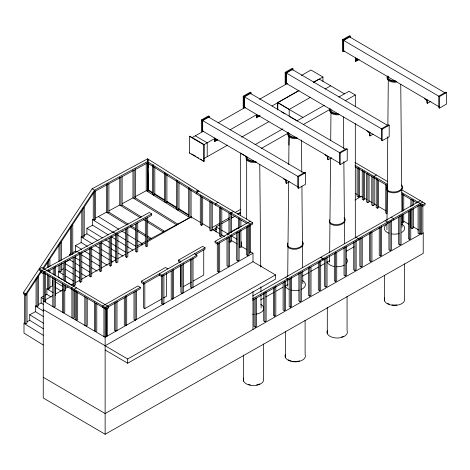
<?xml version="1.0" encoding="UTF-8"?>
<svg xmlns="http://www.w3.org/2000/svg" width="470" height="470" viewBox="0 0 470 470"><rect width="100%" height="100%" fill="white"/><g stroke="black" fill="none" stroke-linecap="round" stroke-linejoin="round"><path stroke-width="0.7" d="M148.491 163.072L148.626 190.767L147.38 191.437L147.451 162.837L148.626 190.767L152.368 193.076M287.634 286.136L287.693 279.544M287.722 276.613L288.603 181.391M288.762 164.541L289.026 135.977M288.95 145.06L289.032 136.265M329.582 262.307L329.646 255.709M329.67 252.784L329.952 222.751M329.964 221.282L330.551 158.29M330.71 140.712L330.974 112.142M386.898 229.695L386.951 223.838M386.992 220.524L387.756 136.67M387.868 125.989L388.291 79.536M148.273 167.443L148.432 163.072M147.38 191.437L147.586 158.831L199.033 191.055L196.53 192.389L147.386 161.604L94.458 190.197L42.782 268.323M147.539 160.957L147.586 160.217L147.386 161.604M287.681 242.996L287.387 245.369L289.191 247.367C293.638 249.329 299.531 248.73 302.78 244.87L303.074 242.491L302.169 241.498M287.458 245.61L287.605 244.424M303.074 243.325L302.78 245.704C299.531 249.564 293.638 250.163 289.191 248.201L287.387 246.204M329.558 219.754L329.335 221.54L331.139 223.532C335.592 225.494 341.478 224.901 344.727 221.041L345.021 218.662L344.122 217.663M329.558 220.589L329.335 222.375L331.139 224.366C335.592 226.329 341.478 225.735 344.727 221.875L345.021 219.496L344.122 218.497M386.945 186.555L386.646 188.934L388.455 190.926C392.902 192.888 398.795 192.289 402.038 188.429L402.338 186.05L401.433 185.057M386.945 187.389L386.646 189.768L388.455 191.76C392.902 193.722 398.795 193.123 402.038 189.263L402.338 186.884M41.166 272.154L25.827 295.348L23.5 293.909L23.5 292.522L92.132 188.764L147.586 158.831L147.533 159.524L148.779 160.2L147.533 160.916M25.827 295.348L25.827 293.956L41.166 270.761M43.587 268.493L94.458 191.59L147.421 162.996L147.474 162.097L148.485 161.615M214.637 138.027L214.637 141.505L215.113 141.229L215.113 138.867L217.146 140.054M217.622 139.778L216.083 140.677L216.083 139.496M256.367 114.304L256.367 117.776L256.843 117.5L256.843 115.138L258.876 116.325L259.352 116.049M259.845 115.779L257.813 116.948L257.813 115.174M355.631 57.863L355.631 61.335L356.107 61.059L356.107 58.697L358.134 59.89M201.489 119.903L202.206 120.326L202.206 131.858L201.489 131.441L201.489 119.903L208.527 115.902L209.244 116.325L209.244 117.764M243.219 96.174L243.936 96.597L243.936 108.129L243.219 107.712L243.219 96.174L250.257 92.179L250.974 92.596L250.974 94.041M285.173 72.345L285.889 72.762L285.889 84.3L285.173 83.877L285.173 72.345L292.205 68.344L292.922 68.767L292.922 70.206M344.375 51.024L343.2 51.688L342.483 51.271L342.483 39.733L349.515 35.738L350.232 36.155L350.232 37.6M202.206 120.326L209.244 116.325M243.936 96.597L250.974 92.596M285.889 72.762L292.922 68.767M342.483 39.733L343.2 40.156L350.232 36.155M298.244 187.042L202.693 131.024L202.693 120.602L208.756 117.153L304.307 173.172M339.34 162.943L244.424 107.301L244.424 96.879L250.487 93.43L345.403 149.072M439.233 106.872L343.688 50.86L343.688 40.438L349.751 36.989L445.296 93.001M381.922 139.478L286.371 83.466L286.371 73.044L292.434 69.595L387.985 125.608M189.457 136.341L189.798 136.147L204.127 144.548L204.127 161.228L203.786 161.422L189.457 153.02L189.457 136.341L203.786 144.742L203.786 161.422M192.212 137.54L203.534 131.107M218.156 122.788L245.499 107.242M259.487 99.288L287.646 83.302M301.452 75.429L310.987 70.007L322.931 77.01L322.931 81.398M277.617 109.951L277.617 102.636L298.996 90.475M313.466 82.25L319.124 79.036L344.44 93.853M203.545 144.889L214.843 138.468M230.1 129.791L256.168 114.968M272.065 105.932L298.767 90.745M313.396 82.432L322.931 77.01M189.457 153.02L189.798 152.826M214.637 141.505L217.669 139.778M256.367 117.776L260.004 115.708M355.631 61.335L359.109 59.338L357.077 60.507L357.077 58.738M297.304 121.072L289.203 116.319L289.203 109.428L310.594 97.267M325.052 89.041L330.727 85.816M203.545 158.79L227.556 145.136M241.545 137.181L268.887 121.636M254.952 144.737L282.911 128.839M296.887 120.89L324.306 105.304M338.776 97.073L348.981 91.268L355.314 94.981L355.314 106.719M41.307 271.39L39.415 270.279L39.415 268.893L41.842 267.512L108.546 306.616L108.546 308.003L106.12 309.383L43.828 272.87M261.285 148.45L288.603 132.916M303.221 124.603L330.539 109.069M345.15 100.762L355.314 94.981M247.091 223.597L196.46 193.91L196.46 192.524L198.886 191.143L252.672 222.674L252.672 224.061L217.463 244.083L215.072 242.684L215.072 241.292L250.281 221.27M45.155 299.925L52.804 295.577M55.354 294.126L63.004 289.779M65.553 288.327L68.103 286.876M71.287 285.067L73.837 283.616M75.746 282.529L79.571 280.355M81.486 279.268L89.77 274.556M91.679 273.47L99.329 269.122M101.244 268.035L109.528 263.323M111.437 262.237L115.902 259.699M117.811 258.612L125.461 254.264M127.37 253.177L135.66 248.466M137.569 247.379L145.218 243.031M147.128 241.944L191.102 216.94L200.578 222.492M217.992 202.347L215.566 203.727L215.566 205.114M45.655 273.293L45.684 301.041L44.439 301.711L43.275 300.994L105.133 337.29L252.989 253.218L252.989 261.69L275.538 274.909L275.538 279.145L127.681 363.216L105.133 349.997M73.866 286.289L71.446 287.669L71.446 289.056M76.516 287.84L74.09 289.22L74.09 290.607M200.291 195.455L200.291 224.642L201.483 225.341L202.699 224.654L202.699 196.93M233.561 211.471L231.134 212.851L231.134 214.238M235.006 212.569L240.716 209.32M283.31 178.289L283.792 179.123L285.819 180.316L285.819 182.677L286.3 183.512L289.332 181.79M325.04 154.559L325.522 155.4L327.549 156.586L327.549 158.948L328.031 159.788L331.667 157.714M366.994 130.731L367.47 131.565L369.502 132.757L369.502 135.119L369.978 135.953L373.01 134.232M424.304 98.118L424.78 98.959L426.813 100.145L426.813 102.507L427.289 103.347L430.931 101.279M202.693 120.602L298.474 176.755L305.506 172.76L305.506 184.293L298.474 188.294L297.757 187.871L297.757 176.338L304.789 172.337L305.506 172.76M244.424 96.879L340.204 153.032L347.236 149.031L347.236 160.564L340.204 164.565L339.487 164.147L339.487 152.609L346.519 148.608L347.236 149.031M343.688 40.438L439.468 96.591L446.5 92.59L446.5 104.123L439.468 108.123L438.751 107.706L438.751 96.168L445.783 92.167L446.5 92.59M286.371 73.044L382.157 129.197L389.189 125.196L389.189 136.735L382.157 140.736L381.44 140.313L381.44 128.78L388.473 124.779L389.189 125.196M212.393 227.41L219.942 223.121M221.828 222.046L229.372 217.757M237.397 213.968L240.57 212.164M216.088 232.039L216.088 226.916L219.86 224.772M221.746 223.697L229.295 219.408M231.181 218.333L234.953 216.188M238.096 214.402L240.611 212.969M209.843 201.06L209.843 230.247L211.042 230.946L212.252 230.253L212.252 202.529M212.898 229.883L216.67 227.738M214.155 230.559L216.67 229.125M159.659 274.968L143.797 283.986L141.411 282.588L141.411 281.195L165.516 267.489L167.902 268.887M180.333 262.524L178.541 261.473L178.541 260.08L202.646 246.374L205.037 247.778L205.037 249.165L195.52 254.576M219.402 207.388L219.402 235.846L220.595 236.545L221.805 235.858L221.805 208.128M228.931 232.997L227.674 233.708L227.674 235.088M230.817 231.922L238.366 227.627M141.411 281.195L143.797 282.599L205.037 247.778M215.072 241.292L217.463 242.69L252.672 222.674M108.212 306.981L140.277 288.745L140.277 287.358L105.069 307.38L105.069 308.767M161.692 275.179L196.901 255.163L196.901 256.55L161.692 276.572L159.301 275.173L159.301 273.781L161.692 275.179L161.692 276.572M39.415 268.893L106.12 307.997L108.546 306.616M228.955 241.445L230.147 242.15L231.363 241.457L231.363 235.623M376.388 174.981L373.961 176.362L373.961 177.754M143.62 283.451L143.62 307.879L144.819 308.579L161.627 299.014M163.495 297.957L166.609 296.182L166.609 273.199M183.194 286.753L191.29 282.153M193.158 281.089L203.745 275.073L203.745 249.928M217.287 243.572L217.287 271.302L218.48 272.001L219.69 271.308L219.69 242.855M226.987 238.055L226.987 265.785L228.179 266.484L229.395 265.791L229.395 237.338M236.686 232.538L236.686 260.268L237.885 260.968L239.095 260.274L239.095 231.822M246.392 227.022L246.392 254.752L247.584 255.451L248.8 254.758L248.8 225.577M114.592 302.739L114.592 330.469L115.785 331.168L117.001 330.481L117.001 301.294M124.297 297.957L124.297 324.952L125.49 325.651L126.7 324.964L126.7 295.777M133.997 292.44L133.997 319.436L135.19 320.135L136.406 319.447L136.406 290.989M161.516 276.06L161.516 303.79L162.708 304.49L163.918 303.796L163.918 274.615M171.215 271.272L171.215 298.274L172.408 298.973L173.624 298.28L173.624 269.827M180.915 265.027L180.915 292.757L182.113 293.456L183.324 292.763L183.324 263.582M190.62 259.511L190.62 287.24L191.813 287.94L193.029 287.246L193.029 258.065M357.094 167.89L357.094 196.348L358.287 197.047L359.503 196.36L359.503 168.63M354.962 200.02L361.336 196.395L362.599 197.136M105.133 345.761L252.989 261.69M362.229 170.169L362.229 199.356L363.422 200.055L364.638 199.368L364.638 171.644M366.647 173.495L366.647 201.947L367.846 202.646L369.056 201.959L369.056 174.963M371.782 175.774L371.782 204.961L372.98 205.66L374.19 204.967L374.19 177.243M376.206 178.365L376.206 207.552L377.398 208.251L378.609 207.558L378.609 180.562M43.246 309.483L127.681 358.98L275.538 274.909M252.649 296L320.528 257.401L322.913 258.805L322.913 260.192L252.525 300.218M420.303 200.672L320.757 257.272L323.143 258.67L323.143 260.063L420.803 204.532M252.525 298.826L322.913 258.805M323.143 258.67L422.689 202.071M401.838 192.647L422.642 204.844L425.068 203.463L425.068 204.855L422.642 206.236L420.121 204.755M260.65 299.919L263.829 298.109M265.732 297.028L273.992 292.334M275.902 291.247L282.887 287.276M284.796 286.189L287.969 284.385M302.586 276.078L308.937 272.465M310.84 271.378L318.466 267.042M320.376 265.961L324.823 263.429M326.726 262.348L329.905 260.539M346.419 251.15L354.045 246.815M401.351 222.239L402.549 222.939L403.759 222.251L403.759 214.226M410.909 209.602L410.909 227.838L412.102 228.543L413.318 227.85L413.318 208.151M254.006 299.496L254.006 326.491L255.204 327.19L256.414 326.503L256.414 298.045M263.711 293.251L263.711 320.975L264.904 321.674L266.114 320.987L266.114 291.8M273.411 287.734L273.411 315.458L274.603 316.157L275.82 315.47L275.82 286.283M283.11 282.946L283.11 309.941L284.309 310.641L285.519 309.953L285.519 281.495M289.191 278.763L289.191 306.487L290.384 307.186L291.594 306.499L291.594 277.312M298.891 273.246L298.891 300.97L300.083 301.67L301.299 300.982L301.299 272.524M308.596 267.73L308.596 295.454L309.789 296.153L310.999 295.466L310.999 267.007M318.296 262.213L318.296 289.937L319.488 290.636L320.704 289.949L320.704 260.762M324.629 258.612L324.629 286.336L325.822 287.035L327.038 286.348L327.038 257.161M334.329 253.824L334.329 280.819L335.521 281.518L336.737 280.831L336.737 252.372M344.034 247.578L344.034 275.303L345.227 276.002L346.437 275.314L346.437 246.856M353.734 242.062L353.734 269.786L354.926 270.485L356.143 269.798L356.143 240.611M359.838 238.59L359.838 266.32L361.031 267.019L362.247 266.326L362.247 237.873M369.538 233.073L369.538 260.803L370.736 261.502L371.946 260.809L371.946 231.628M379.243 227.556L379.243 255.286L380.436 255.986L381.646 255.292L381.646 226.111M398.666 217.24L398.666 244.236L399.858 244.941L401.075 244.247L401.075 215.795M408.365 210.995L408.365 238.719L409.564 239.424L410.774 238.731L410.774 209.55M418.071 205.478L418.071 233.202L419.264 233.907L420.48 233.214M421.308 233.766L105.133 413.541L43.246 377.263M420.48 204.761L420.462 233.443L421.661 234.142L422.871 233.455L422.871 205.725M43.275 273.27L43.246 397.984L105.133 434.262L423.223 253.4L423.223 232.674M147.38 162.25L147.386 162.996L196.53 193.781M152.409 194.545L152.409 165.358L153.655 164.688M71.54 225.43L72.779 224.754L72.779 253.941L71.54 254.617L70.377 253.894L70.377 226.898M108.159 234.794L92.631 225.206L92.631 219.643L93.254 219.308L94.417 220.03L95.657 219.355L95.657 190.902M95.78 217.945L106.496 212.164L126.994 224.819M108.999 210.807L119.733 205.014L140.236 217.675M122.241 203.663L132.975 197.864L176.555 224.778M134.849 196.854L146.217 190.72L189.845 217.657L189.845 189.199M128.234 224.149L108.899 212.211L107.654 212.881L107.654 183.694M141.476 216.999L122.141 205.061L120.896 205.731L120.896 177.278M177.801 224.108L135.383 197.911L134.138 198.587L134.138 170.128M98.089 240.758L86.909 233.849L86.909 228.291L92.631 225.206M87.402 246.333L81.192 242.496L81.192 236.939L81.815 236.604L82.979 237.321L84.218 236.651L84.218 207.464M83.701 235.588L86.909 233.849M76.716 251.914L75.47 251.145L75.47 245.587L81.192 242.496M69.754 255.621L69.754 254.229L70.377 253.894M72.903 252.531L75.47 251.145M44.656 273.082L43.363 273.781L41.037 272.341L41.037 270.955L149.331 212.499L151.657 213.932L151.657 215.325L47.875 271.343M41.037 270.955L43.363 272.389L151.657 213.932M65.306 262.19L69.754 259.793L73.479 262.09M62.663 279.767L58.315 277.083L58.315 271.525L58.938 271.19L60.095 271.907L61.341 271.237L61.341 263.212M61.464 269.827L63.391 268.781M51.224 297.063L46.877 294.379L46.877 288.815L47.499 288.48L48.657 289.197L49.902 288.527L49.902 276.125M49.385 287.464L52.593 285.731L52.593 280.173M43.64 304.56L41.154 303.021L41.154 297.463L43.698 296.094M45.602 295.06L46.877 294.379M137.381 245.804L141.828 243.407L141.828 244.794M137.481 240.722L141.928 243.466L145.688 241.439M147.568 240.423L191.66 216.623L191.66 218.01M43.51 316.657L35.438 311.669L35.438 306.111L36.061 305.776L37.218 306.493L38.464 305.823L38.464 276.636L37.218 277.306L37.218 306.493M38.587 304.413L41.154 303.021M45.684 301.041L44.439 301.711L44.439 272.524M64.331 290.971L65.577 290.301L65.577 285.196M73.12 257.161L73.12 284.885L74.278 285.601L75.523 284.932L75.523 255.745M79.377 253.782L79.377 281.507L80.535 282.229L81.78 281.554L81.78 252.372M89.323 248.413L89.323 276.137L90.487 276.859L91.726 276.184L91.726 247.731M99.27 243.043L99.27 270.773L100.433 271.49L101.673 270.814L101.673 241.633M109.216 238.402L109.216 265.403L110.38 266.12L111.619 265.45L111.619 236.992M115.473 234.295L115.473 262.025L116.636 262.742L117.876 262.072L117.876 233.613M125.419 228.925L125.419 256.655L126.583 257.372L127.822 256.702L127.822 227.515M135.366 224.29L135.366 251.286L136.529 252.002L137.769 251.333L137.769 222.874M145.312 218.192L145.312 245.916L146.476 246.633L147.715 245.963L147.715 217.504M43.381 328.753L29.716 320.317L29.716 314.759L35.438 311.669M43.252 345.021L23.999 333.13L23.999 323.401L24.622 323.066L25.78 323.783L27.025 323.113L27.025 293.926L25.78 294.602L25.78 323.783M27.148 321.703L29.716 320.317M196.672 191.648L197.923 190.979L196.771 190.256M277.617 102.636L302.915 117.465M281.595 111.919L285.008 113.916M354.956 162.414L387.21 181.326M401.738 189.792L425.068 203.463M355.05 165.275L387.309 184.181M355.05 166.662L387.309 185.574M401.838 194.04L416.966 202.911M364.491 198.246L367.017 199.726M368.915 200.837L372.07 202.688M373.967 203.798L376.494 205.278M378.385 206.389L385.964 210.836M403.648 221.2L408.7 224.161M413.118 226.751L418.799 230.083M355.332 193.393L357.182 194.48M359.033 195.567L360.889 196.648M391.175 217.234L393.56 218.632L393.56 220.025M385.095 220.689L387.48 222.093L387.48 223.479M246.674 156.757L240.34 153.044L240.34 215.395M195.267 135.806L207.211 142.804L207.211 156.704M390.159 250.457L388.943 249.77L388.966 222.028M355.966 237.25L358.352 238.654L358.352 240.041M191.666 153.919L196.031 156.475M197.277 157.209L198.522 157.938M200.39 159.036L201.636 159.765M202.881 160.493L204.127 161.228M196.46 192.524L250.246 224.055L250.246 225.441M231.258 216.682L233.05 217.733M216.088 226.916L219.743 229.06M221.576 230.136L228.919 234.442M230.788 235.535L237.021 239.189M202.47 223.603L210.049 228.044M211.941 229.154L219.519 233.602M221.417 234.712L224.572 236.563M230.888 240.264L237.203 243.965M240.993 246.186L246.674 249.517M250.463 251.738L252.989 253.218M285.319 277.423L287.734 278.81L287.705 280.214M194.51 253.759L196.901 255.163M178.541 260.08L180.932 261.485M140.277 287.358L137.886 285.96L102.677 305.976L102.677 307.368M289.203 109.428L277.811 102.525L277.811 109.839M152.409 165.358L153.572 166.075M164.5 172.825L165.663 173.542M176.591 180.286L177.754 181.003M188.682 187.753L189.845 188.47M148.085 189.71L152.439 192.4M154.307 193.558L164.894 200.091M166.762 201.242L176.72 207.393M178.588 208.551L188.552 214.702M154.236 194.233L164.841 200.778M166.715 201.936L176.697 208.098M178.565 209.256L188.546 215.419M147.092 220.471L164.559 231.252M143.356 219.596L145.224 220.753M147.098 221.911L163.313 231.927M92.132 188.764L94.458 190.197M130.731 225.688L135.724 228.773M137.593 229.93L145.7 234.935M147.574 236.093L151.317 238.402M130.114 226.746L135.724 230.212M137.598 231.369L145.706 236.375M147.58 237.532L150.071 239.071M98.348 216.558L118.845 229.213M121.953 231.134L125.678 233.431M127.54 234.583L135.619 239.571M113.235 231.98L115.561 233.42L115.561 234.806M92.631 219.643L113.129 232.303M117.477 234.988L125.549 239.97M127.411 241.122L135.483 246.11M111.261 236.71L115.608 239.395M117.477 240.546L125.549 245.534M127.411 246.68L133.004 250.134M86.909 228.291L102.437 237.879M105.544 239.8L109.269 242.097M111.132 243.249L116.102 246.315M117.964 247.467L125.419 252.073M101.197 242.673L109.269 247.661M111.132 248.806L116.102 251.879M117.964 253.03L122.934 256.097M81.192 236.939L92.373 243.842M95.475 245.757L99.205 248.06M101.068 249.212L109.14 254.2M111.002 255.345L115.973 258.418M91.127 248.636L99.205 253.618M101.068 254.769L109.14 259.757M111.002 260.909L112.871 262.06M75.47 245.587L81.686 249.423M84.788 251.338L89.758 254.405M91.621 255.557L99.693 260.545M101.561 261.696L107.148 265.145M77.139 251.468L79.459 252.907L79.459 254.293M81.686 254.981L89.758 259.963M91.621 261.114L99.693 266.102M69.754 254.229L70.994 254.999M75.341 257.683L79.688 260.368M81.551 261.52L89.629 266.502M91.491 267.653L97.079 271.108M75.341 263.241L79.688 265.926M81.551 267.078L89.629 272.065M65.277 263.647L73.349 268.629M75.212 269.78L79.559 272.465M81.422 273.616L86.392 276.683M65.277 269.204L73.349 274.192M75.212 275.338L79.559 278.023M58.315 271.525L63.285 274.592M65.765 276.125L73.843 281.113M65.765 281.689L71.358 285.137M55.078 281.706L62.534 286.306M55.078 287.264L61.288 291.1M46.877 288.815L53.087 292.651M41.154 297.463L43.64 298.996M23.5 292.522L25.827 293.956M35.438 306.111L43.51 311.099M29.716 314.759L43.381 323.196M23.999 323.401L43.252 335.292M260.439 265.221L261.344 266.22M426.431 99.587L427.107 100.774M368.78 131.606L369.796 133.38M327.167 156.028L327.843 157.215M285.437 179.757L286.113 180.944M400.757 84.277L401.709 186.878M401.727 188.341L401.932 211.059M401.968 214.725L402.085 227.18M343.447 116.883L343.74 148.397M343.858 161.586L344.398 219.484M344.416 221.681L344.622 243.672M301.487 139.984L301.787 172.226M301.916 186.155L302.674 267.5M302.709 271.166L302.821 283.622M259.763 164.441L260.721 267.042M260.903 286.829L260.95 291.964M260.979 294.89L261.097 308.085M439.468 96.591L439.468 108.123M427.289 99.869L427.289 103.347M422.642 204.844L422.642 206.236M421.661 204.955L421.661 234.142M419.264 205.449L419.264 233.907M413.318 200.126L413.318 205.231M412.102 199.356L412.102 205.925M412.102 208.839L412.102 228.543M410.909 199.386L410.909 206.683M409.564 210.965L409.564 239.424M404.376 263.852L404.376 298.027A10.211 5.898 0 0 1 394.412 305.406A10.211 5.898 0 0 1 384.648 297.939M403.759 194.521L403.759 210.578M402.549 193.752L402.549 211.265M402.549 214.913L402.549 222.939M399.858 215.754L399.858 244.941M391.369 220.577L391.351 249.776L390.135 250.469L390.159 221.27M386.951 184.663L386.951 213.85L385.758 213.151L385.758 184.692M384.607 275.543L384.607 300.994M382.157 129.197L382.157 140.736M380.436 227.527L380.436 255.986M377.398 179.064L377.398 208.251M372.98 177.202L372.98 205.66M370.736 232.315L370.736 261.502M369.978 132.481L369.978 135.953M367.846 173.465L367.846 202.646M363.422 171.603L363.422 200.055M361.031 237.832L361.031 267.019M358.287 167.861L358.287 197.047M355.314 123.592L355.314 238.02M354.926 242.032L354.926 270.485M347.066 296.458L347.066 330.633A10.211 5.898 0 0 1 337.102 338.012A10.211 5.898 0 0 1 327.337 330.551M345.227 246.821L345.227 276.002M343.2 40.156L343.2 51.688M340.204 153.032L340.204 164.565M335.521 252.337L335.521 281.518M328.031 156.31L328.031 159.788M327.296 307.421L327.296 333.6M325.822 258.582L325.822 287.035M319.488 261.449L319.488 290.636M309.789 266.966L309.789 296.153M305.112 320.293L305.112 354.468A10.211 5.898 0 0 1 295.154 361.847A10.211 5.898 0 0 1 285.384 354.38M300.083 272.483L300.083 301.67M298.474 176.755L298.474 188.294M290.384 278.733L290.384 307.186M286.3 180.039L286.3 183.512M285.343 331.256L285.343 357.429M284.309 281.454L284.309 310.641M274.603 287.705L274.603 316.157M264.904 292.487L264.904 321.674M263.382 344.022L263.382 378.197A10.211 5.898 0 0 1 253.424 385.57A10.211 5.898 0 0 1 243.654 378.109M255.204 298.004L255.204 327.19M252.989 291.57L252.989 329.47M250.469 224.936L250.469 252.66L249.259 253.348L249.259 225.624M247.584 226.264L247.584 255.451M246.674 158.96L246.674 219.108M243.613 354.985L243.613 381.158M241.38 241.745L241.38 247.261M240.916 220.06L240.916 226.628M240.916 230.276L240.916 247.061L239.706 247.749L239.706 230.97M239.706 218.562L239.706 228.05M238.507 217.863L238.507 228.808M237.885 231.78L237.885 260.968M231.363 213.733L231.363 232.703M230.147 212.963L230.147 232.662M230.147 236.31L230.147 242.15M228.955 212.992L228.955 234.148M228.179 237.297L228.179 266.484M220.595 207.358L220.595 236.545M218.48 243.542L218.48 272.001M217.463 242.69L217.463 244.083M211.042 201.759L211.042 230.946M201.483 196.889L201.483 225.341M191.813 259.481L191.813 287.94M191.084 189.992L191.084 216.987M188.682 188.482L188.682 216.94M182.113 264.998L182.113 293.456M180.756 265.215L180.756 286.765M178.994 182.525L178.994 209.52L177.754 210.19L177.754 181.737M176.591 181.015L176.591 209.473M172.408 269.786L172.408 298.973M166.909 174.329L166.909 202.053L165.663 202.729L165.663 174.27M164.5 173.553L164.5 202.006M162.708 275.303L162.708 304.49M154.818 166.862L154.818 194.592L153.572 195.262L153.572 166.803M146.476 218.18L146.476 246.633M146.217 162.99L146.217 190.72M144.819 283.434L144.819 308.579M143.797 282.599L143.797 283.986M141.928 243.466L141.928 244.858M136.529 223.544L136.529 252.002M135.383 168.73L135.383 197.911M135.19 290.948L135.19 320.135M132.975 170.14L132.975 197.864M127.681 358.98L127.681 363.216M126.583 228.913L126.583 257.372M125.49 296.464L125.49 325.651M122.141 176.603L122.141 205.061M119.733 177.29L119.733 205.014M116.636 233.555L116.636 262.742M115.785 302.709L115.785 331.168M110.38 236.933L110.38 266.12M108.899 183.752L108.899 212.211M107.301 308.267L107.301 335.997L106.085 336.685L106.085 308.96M106.496 184.434L106.496 212.164M106.349 308.878L106.349 336.602M106.12 307.997L106.12 309.383M105.133 308.837L105.133 434.262M103.941 307.404L103.941 336.59M100.433 243.031L100.433 271.49M96.791 303.273L96.791 331.003L95.58 331.691L95.58 303.232M94.417 190.844L94.417 220.03M94.382 301.805L94.382 330.992M93.254 193.041L93.254 219.308M90.487 247.672L90.487 276.859M87.238 298.403L87.238 325.399L86.022 326.092L86.022 297.633M84.829 296.206L84.829 325.387M82.979 208.134L82.979 237.321M81.815 210.337L81.815 236.604M80.535 253.771L80.535 282.229M77.679 292.07L77.679 319.8L76.469 320.487L76.469 291.3M75.276 290.601L75.276 319.788M74.319 290.102L74.319 317.826L73.103 318.519L73.103 290.061M74.278 257.149L74.278 285.601M71.91 288.633L71.91 317.814M71.54 226.158L71.54 254.617M65.577 261.114L65.577 281.548M64.766 285.231L64.766 312.227L63.55 312.914L63.55 284.462M64.331 261.79L64.331 281.489M63.168 263.259L63.168 280.038M62.357 283.757L62.357 312.215M61.341 260.292L61.341 242.05L60.095 242.72L60.095 260.962M60.095 264.61L60.095 271.907M58.938 244.923L58.938 261.702M58.938 265.35L58.938 271.19M55.63 266.484L55.63 275.972M55.63 279.621L55.63 295.671M55.207 278.898L55.207 306.622L53.997 307.315L53.997 278.128M54.385 267.16L54.385 275.185M53.222 267.9L53.222 274.462M52.799 277.429L52.799 306.61M49.902 266.637L49.902 259.34L48.657 260.016L48.657 267.312M49.902 270.285L49.902 272.477M48.657 270.226L48.657 271.689M48.657 275.338L48.657 289.197M47.499 262.213L47.499 267.324M47.499 274.621L47.499 288.48M43.363 272.389L43.363 273.781M36.061 278.781L36.061 305.776M24.622 293.885L24.622 323.066M302.504 280.555A10.211 5.898 0 0 1 301.247 289.455M299.22 290.119A10.211 5.898 0 0 1 291.095 290.084M289.085 289.403A10.211 5.898 0 0 1 285.343 286.177M297.093 138.562A7.414 4.283 0 0 1 287.887 133.815M297.093 137.728A7.414 4.283 0 0 1 288.081 132.44M299.637 360.866A9.582 5.534 0 0 1 292.681 361.283M291.347 361.007A9.582 5.534 0 0 1 288.398 359.832M296.194 137.234A6.398 3.695 0 0 1 288.862 133.227M401.768 224.114A10.211 5.898 0 0 1 401.656 232.45M399.189 233.49A10.211 5.898 0 0 1 391.774 233.937M388.984 233.22A10.211 5.898 0 0 1 386.734 224.419M396.357 82.121A7.414 4.283 0 0 1 387.345 76.833M396.357 81.287A7.414 4.283 0 0 1 387.345 76.005M396.903 304.865A9.582 5.534 0 0 1 391.939 304.842M389.325 304.172A9.582 5.534 0 0 1 387.662 303.391M395.458 80.793A6.398 3.695 0 0 1 388.326 76.158M260.774 304.284A10.211 5.898 0 0 1 256.068 314.124M254.106 314.307A10.211 5.898 0 0 1 252.737 314.301M256.808 161.974A7.414 4.283 0 0 1 248.783 161.451A7.414 4.283 0 0 1 246.351 157.004M255.363 161.457A7.414 4.283 0 0 1 246.351 156.169M259.71 383.89A9.582 5.534 0 0 1 256.579 384.918M250.287 384.889A9.582 5.534 0 0 1 248.33 384.337M253.794 160.999A6.398 3.695 0 0 1 247.132 156.951M346.478 258.418A10.211 5.898 0 0 1 346.408 263.382M344.346 265.062A10.211 5.898 0 0 1 336.42 266.743M334.464 266.543A10.211 5.898 0 0 1 327.296 262.342M339.046 114.727A7.414 4.283 0 0 1 329.834 109.986M338.429 113.969A7.414 4.283 0 0 1 330.028 108.611M343.394 336.332A9.582 5.534 0 0 1 341.584 337.031M337.472 113.44A6.398 3.695 0 0 1 330.815 109.392"/></g></svg>
